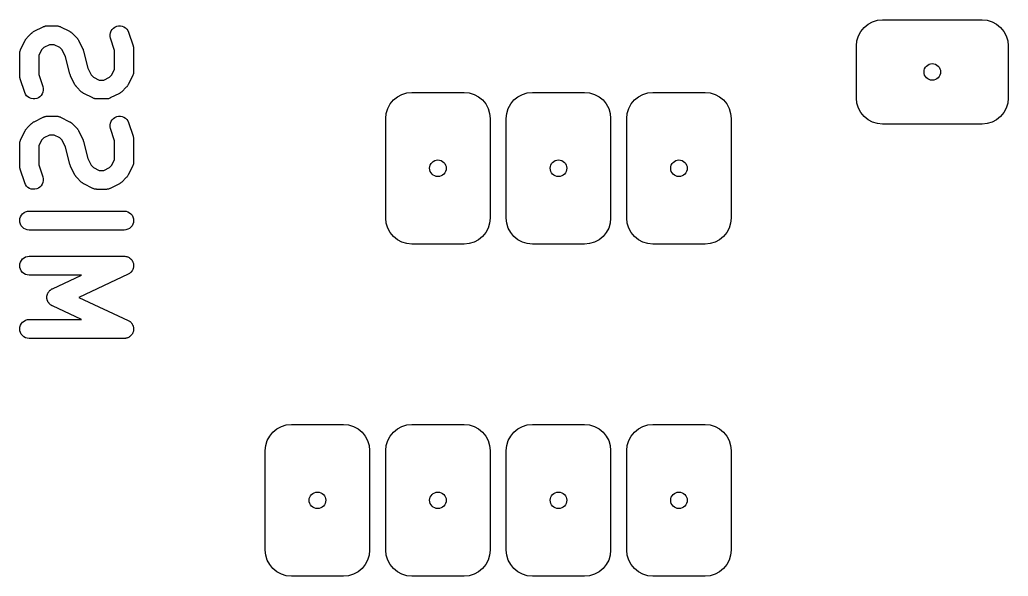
# Model space of a CAD drawing. Extents: x 5.52 to 7.1, y -5.17 to -2.98.
# Drawn here: x 5.587 to 6.407, y -5.167 to -4.705 of the extents above; entities that cross this region are included whole.
import ezdxf

# ---------------------------------------------------------------- set-up
doc = ezdxf.new("R2010")
doc.units = 0
doc.header["$MEASUREMENT"] = 0
doc.layers.add('BLACK', color=7, linetype='CONTINUOUS')

msp = doc.modelspace()

# ---------------------------------------------------------------- linework, layer by layer
at = {"layer": 'BLACK', "linetype": 'CONTINUOUS'}
for p, q in [((6.29073, -4.70837), (6.29447, -4.70637)), ((6.29447, -4.70637), (6.29853, -4.70514)), ((6.29853, -4.70514), (6.30276, -4.70472)), ((6.30276, -4.70472), (6.38543, -4.70472)), ((6.38543, -4.70472), (6.38966, -4.70514)), ((6.38966, -4.70514), (6.39372, -4.70637)), ((6.39372, -4.70637), (6.39746, -4.70837)), ((5.59288, -4.71954), (5.59663, -4.71579)), ((5.59663, -4.71579), (5.5967, -4.71571)), ((5.5967, -4.71571), (5.59705, -4.71543)), ((5.59705, -4.71543), (5.59737, -4.71513)), ((5.59737, -4.71513), (5.59765, -4.71495)), ((5.59765, -4.71495), (5.5979, -4.71475)), ((5.5979, -4.71475), (5.5983, -4.71455)), ((5.5983, -4.71455), (5.59867, -4.71431)), ((5.59867, -4.71431), (5.60617, -4.71056)), ((5.60617, -4.71056), (5.60627, -4.71051)), ((5.60627, -4.71051), (5.60649, -4.71043)), ((5.60649, -4.71043), (5.60669, -4.71032)), ((5.60669, -4.71032), (5.60721, -4.71017)), ((5.60721, -4.71017), (5.60771, -4.70998)), ((5.60771, -4.70998), (5.60794, -4.70995)), ((5.60794, -4.70995), (5.60816, -4.70988)), ((5.60816, -4.70988), (5.6087, -4.70983)), ((5.6087, -4.70983), (5.60923, -4.70974)), ((5.60923, -4.70974), (5.60946, -4.70975)), ((5.60946, -4.70975), (5.60969, -4.70973)), ((5.60969, -4.70973), (5.61719, -4.70973)), ((5.61719, -4.70973), (5.6173, -4.70973)), ((5.6173, -4.70973), (5.61753, -4.70976)), ((5.61753, -4.70976), (5.61776, -4.70975)), ((5.61776, -4.70975), (5.61829, -4.70984)), ((5.61829, -4.70984), (5.61883, -4.7099)), ((5.61883, -4.7099), (5.61905, -4.70997)), ((5.61905, -4.70997), (5.61928, -4.71001)), ((5.61928, -4.71001), (5.61978, -4.7102)), ((5.61978, -4.7102), (5.62029, -4.71037)), ((5.62029, -4.71037), (5.6205, -4.71048)), ((5.6205, -4.71048), (5.62071, -4.71056)), ((5.62071, -4.71056), (5.62821, -4.71431)), ((5.62821, -4.71431), (5.62831, -4.71436)), ((5.62831, -4.71436), (5.62868, -4.7146)), ((5.62868, -4.7146), (5.62907, -4.71481)), ((5.62907, -4.71481), (5.62932, -4.71502)), ((5.62932, -4.71502), (5.6296, -4.7152)), ((5.6296, -4.7152), (5.62992, -4.71551)), ((5.62992, -4.71551), (5.63026, -4.71579)), ((5.63026, -4.71579), (5.63401, -4.71954)), ((5.66184, -4.71695), (5.66211, -4.71544)), ((5.66211, -4.71544), (5.66268, -4.71401)), ((5.66268, -4.71401), (5.66351, -4.71272)), ((5.66351, -4.71272), (5.66458, -4.71161)), ((5.66458, -4.71161), (5.66584, -4.71073)), ((5.66584, -4.71073), (5.66725, -4.71012)), ((5.66725, -4.71012), (5.66875, -4.70979)), ((5.66875, -4.70979), (5.67028, -4.70975)), ((5.67028, -4.70975), (5.6718, -4.71002)), ((5.6718, -4.71002), (5.67323, -4.71057)), ((5.67323, -4.71057), (5.67453, -4.7114)), ((5.67453, -4.7114), (5.67564, -4.71246)), ((5.67564, -4.71246), (5.67653, -4.71371)), ((5.67653, -4.71371), (5.67715, -4.71511)), ((5.67715, -4.71511), (5.6809, -4.72636)), ((6.28275, -4.71809), (6.28475, -4.71435)), ((6.28475, -4.71435), (6.28744, -4.71107)), ((6.28744, -4.71107), (6.29073, -4.70837)), ((6.39746, -4.70837), (6.40074, -4.71107)), ((6.40074, -4.71107), (6.40344, -4.71435)), ((6.40344, -4.71435), (6.40544, -4.71809)), ((5.58765, -4.72908), (5.5914, -4.72158)), ((5.5914, -4.72158), (5.59145, -4.72148)), ((5.59145, -4.72148), (5.59169, -4.72111)), ((5.59169, -4.72111), (5.5919, -4.72072)), ((5.5919, -4.72072), (5.59211, -4.72047)), ((5.59211, -4.72047), (5.59229, -4.72019)), ((5.59229, -4.72019), (5.5926, -4.71988)), ((5.5926, -4.71988), (5.59288, -4.71954)), ((5.63401, -4.71954), (5.63409, -4.71961)), ((5.63409, -4.71961), (5.63436, -4.71996)), ((5.63436, -4.71996), (5.63466, -4.72028)), ((5.63466, -4.72028), (5.63484, -4.72056)), ((5.63484, -4.72056), (5.63504, -4.72081)), ((5.63504, -4.72081), (5.63525, -4.72121)), ((5.63525, -4.72121), (5.63548, -4.72158)), ((5.63548, -4.72158), (5.63923, -4.72908)), ((5.66186, -4.71849), (5.66184, -4.71695)), ((5.66218, -4.71999), (5.66186, -4.71849)), ((5.66222, -4.72009), (5.66218, -4.71999)), ((5.66556, -4.73013), (5.66222, -4.72009)), ((6.2811, -4.72638), (6.28152, -4.72215)), ((6.28152, -4.72215), (6.28275, -4.71809)), ((6.40544, -4.71809), (6.40667, -4.72215)), ((6.40667, -4.72215), (6.40709, -4.72638)), ((5.58682, -4.73249), (5.58685, -4.73226)), ((5.58682, -4.7326), (5.58682, -4.73249)), ((5.58682, -4.75135), (5.58682, -4.7326)), ((5.58684, -4.73203), (5.58693, -4.7315)), ((5.58685, -4.73226), (5.58684, -4.73203)), ((5.58693, -4.7315), (5.58699, -4.73097)), ((5.58699, -4.73097), (5.58706, -4.73074)), ((5.58706, -4.73074), (5.5871, -4.73052)), ((5.5871, -4.73052), (5.58729, -4.73001)), ((5.58729, -4.73001), (5.58746, -4.7295)), ((5.58746, -4.7295), (5.58757, -4.7293)), ((5.58757, -4.7293), (5.58765, -4.72908)), ((5.60492, -4.72977), (5.60257, -4.73446)), ((5.60686, -4.72782), (5.60492, -4.72977)), ((5.61155, -4.72548), (5.60686, -4.72782)), ((5.61533, -4.72548), (5.61155, -4.72548)), ((5.62003, -4.72782), (5.61533, -4.72548)), ((5.62197, -4.72977), (5.62003, -4.72782)), ((5.62476, -4.73535), (5.62197, -4.72977)), ((5.63923, -4.72908), (5.63928, -4.72918)), ((5.63928, -4.72918), (5.63929, -4.72921)), ((5.63929, -4.72921), (5.63931, -4.72925)), ((5.63931, -4.72925), (5.63956, -4.72993)), ((5.63956, -4.72993), (5.63981, -4.73062)), ((5.63981, -4.73062), (5.63982, -4.73066)), ((5.63982, -4.73066), (5.63983, -4.73069)), ((5.63983, -4.73069), (5.64337, -4.74485)), ((5.66556, -4.74574), (5.66556, -4.73013)), ((5.6809, -4.72636), (5.68094, -4.72647)), ((5.68094, -4.72647), (5.68103, -4.7269)), ((5.68103, -4.7269), (5.68116, -4.72732)), ((5.68116, -4.72732), (5.68119, -4.72765)), ((5.68119, -4.72765), (5.68126, -4.72797)), ((5.68126, -4.72797), (5.68127, -4.72841)), ((5.68127, -4.72841), (5.68131, -4.72885)), ((5.68131, -4.72885), (5.68131, -4.7476)), ((6.2811, -4.76969), (6.2811, -4.72638)), ((6.40709, -4.72638), (6.40709, -4.76969)), ((5.60257, -4.73446), (5.60257, -4.75007)), ((5.6283, -4.74951), (5.62476, -4.73535)), ((5.64337, -4.74485), (5.64616, -4.75044)), ((5.66321, -4.75044), (5.66556, -4.74574)), ((5.68114, -4.74924), (5.68107, -4.74946)), ((5.6812, -4.7487), (5.68114, -4.74924)), ((5.68129, -4.74817), (5.6812, -4.7487)), ((5.68131, -4.74771), (5.68128, -4.74794)), ((5.68128, -4.74794), (5.68129, -4.74817)), ((5.68131, -4.7476), (5.68131, -4.74771)), ((5.58686, -4.75179), (5.58682, -4.75135)), ((5.58687, -4.75223), (5.58686, -4.75179)), ((5.58694, -4.75255), (5.58687, -4.75223)), ((5.58697, -4.75288), (5.58694, -4.75255)), ((5.5871, -4.7533), (5.58697, -4.75288)), ((5.58719, -4.75374), (5.5871, -4.7533)), ((5.58722, -4.75384), (5.58719, -4.75374)), ((5.59097, -4.76509), (5.58722, -4.75384)), ((5.60257, -4.75007), (5.60591, -4.76011)), ((5.62831, -4.74954), (5.6283, -4.74951)), ((5.62832, -4.74958), (5.62831, -4.74954)), ((5.62857, -4.75027), (5.62832, -4.74958)), ((5.62882, -4.75096), (5.62857, -4.75027)), ((5.62884, -4.75099), (5.62882, -4.75096)), ((5.62885, -4.75102), (5.62884, -4.75099)), ((5.6289, -4.75112), (5.62885, -4.75102)), ((5.63265, -4.75862), (5.6289, -4.75112)), ((5.64616, -4.75044), (5.6481, -4.75238)), ((5.6481, -4.75238), (5.6528, -4.75472)), ((5.6528, -4.75472), (5.65658, -4.75472)), ((5.65658, -4.75472), (5.66127, -4.75238)), ((5.66127, -4.75238), (5.66321, -4.75044)), ((5.68048, -4.75112), (5.67673, -4.75862)), ((5.68056, -4.75091), (5.68048, -4.75112)), ((5.68067, -4.7507), (5.68056, -4.75091)), ((5.68083, -4.75019), (5.68067, -4.7507)), ((5.68103, -4.74969), (5.68083, -4.75019)), ((5.68107, -4.74946), (5.68103, -4.74969)), ((5.5916, -4.76649), (5.59097, -4.76509)), ((5.60601, -4.76476), (5.60545, -4.76619)), ((5.60591, -4.76011), (5.60595, -4.76021)), ((5.60595, -4.76021), (5.60627, -4.76172)), ((5.60629, -4.76325), (5.60601, -4.76476)), ((5.60627, -4.76172), (5.60629, -4.76325)), ((5.63288, -4.75899), (5.63265, -4.75862)), ((5.63309, -4.75939), (5.63288, -4.75899)), ((5.63329, -4.75964), (5.63309, -4.75939)), ((5.63346, -4.75992), (5.63329, -4.75964)), ((5.63377, -4.76024), (5.63346, -4.75992)), ((5.63404, -4.76059), (5.63377, -4.76024)), ((5.63412, -4.76067), (5.63404, -4.76059)), ((5.63787, -4.76442), (5.63412, -4.76067)), ((5.63821, -4.7647), (5.63787, -4.76442)), ((5.63853, -4.76501), (5.63821, -4.7647)), ((5.6388, -4.76518), (5.63853, -4.76501)), ((5.63906, -4.76539), (5.6388, -4.76518)), ((5.63945, -4.7656), (5.63906, -4.76539)), ((5.63982, -4.76584), (5.63945, -4.7656)), ((5.66983, -4.76566), (5.66946, -4.76589)), ((5.67022, -4.76545), (5.66983, -4.76566)), ((5.67048, -4.76525), (5.67022, -4.76545)), ((5.67076, -4.76507), (5.67048, -4.76525)), ((5.67108, -4.76477), (5.67076, -4.76507)), ((5.67142, -4.76449), (5.67108, -4.76477)), ((5.6715, -4.76442), (5.67142, -4.76449)), ((5.67525, -4.76067), (5.6715, -4.76442)), ((5.67553, -4.76033), (5.67525, -4.76067)), ((5.67584, -4.76001), (5.67553, -4.76033)), ((5.67602, -4.75973), (5.67584, -4.76001)), ((5.67623, -4.75948), (5.67602, -4.75973)), ((5.67644, -4.75909), (5.67623, -4.75948)), ((5.67668, -4.75872), (5.67644, -4.75909)), ((5.67673, -4.75862), (5.67668, -4.75872)), ((5.90392, -4.76661), (5.90798, -4.76538)), ((5.90798, -4.76538), (5.9122, -4.76496)), ((5.9122, -4.76496), (5.95551, -4.76496)), ((5.95551, -4.76496), (5.95974, -4.76538)), ((5.95974, -4.76538), (5.9638, -4.76661)), ((6.00392, -4.76661), (6.00798, -4.76538)), ((6.00798, -4.76538), (6.0122, -4.76496)), ((6.0122, -4.76496), (6.05551, -4.76496)), ((6.05551, -4.76496), (6.05974, -4.76538)), ((6.05974, -4.76538), (6.0638, -4.76661)), ((6.10392, -4.76661), (6.10798, -4.76538)), ((6.10798, -4.76538), (6.1122, -4.76496)), ((6.1122, -4.76496), (6.15551, -4.76496)), ((6.15551, -4.76496), (6.15974, -4.76538)), ((6.15974, -4.76538), (6.1638, -4.76661)), ((5.59249, -4.76775), (5.5916, -4.76649)), ((5.5936, -4.76881), (5.59249, -4.76775)), ((5.5949, -4.76963), (5.5936, -4.76881)), ((5.59633, -4.77018), (5.5949, -4.76963)), ((5.59784, -4.77045), (5.59633, -4.77018)), ((5.59938, -4.77042), (5.59784, -4.77045)), ((5.60088, -4.77009), (5.59938, -4.77042)), ((5.60229, -4.76947), (5.60088, -4.77009)), ((5.60355, -4.76859), (5.60229, -4.76947)), ((5.60462, -4.76749), (5.60355, -4.76859)), ((5.60545, -4.76619), (5.60462, -4.76749)), ((5.63992, -4.76589), (5.63982, -4.76584)), ((5.64742, -4.76964), (5.63992, -4.76589)), ((5.64763, -4.76972), (5.64742, -4.76964)), ((5.64784, -4.76984), (5.64763, -4.76972)), ((5.64835, -4.77), (5.64784, -4.76984)), ((5.64885, -4.77019), (5.64835, -4.77)), ((5.64908, -4.77023), (5.64885, -4.77019)), ((5.6493, -4.7703), (5.64908, -4.77023)), ((5.64984, -4.77036), (5.6493, -4.7703)), ((5.65037, -4.77045), (5.64984, -4.77036)), ((5.6506, -4.77045), (5.65037, -4.77045)), ((5.65083, -4.77047), (5.6506, -4.77045)), ((5.65094, -4.77047), (5.65083, -4.77047)), ((5.65844, -4.77047), (5.65094, -4.77047)), ((5.65867, -4.77045), (5.65844, -4.77047)), ((5.6589, -4.77046), (5.65867, -4.77045)), ((5.65943, -4.77037), (5.6589, -4.77046)), ((5.65997, -4.77032), (5.65943, -4.77037)), ((5.66019, -4.77026), (5.65997, -4.77032)), ((5.66042, -4.77022), (5.66019, -4.77026)), ((5.66092, -4.77003), (5.66042, -4.77022)), ((5.66144, -4.76988), (5.66092, -4.77003)), ((5.66164, -4.76977), (5.66144, -4.76988)), ((5.66186, -4.76969), (5.66164, -4.76977)), ((5.66196, -4.76964), (5.66186, -4.76969)), ((5.66946, -4.76589), (5.66196, -4.76964)), ((5.8942, -4.77458), (5.89689, -4.7713)), ((5.89689, -4.7713), (5.90017, -4.76861)), ((5.90017, -4.76861), (5.90392, -4.76661)), ((5.9638, -4.76661), (5.96754, -4.76861)), ((5.96754, -4.76861), (5.97082, -4.7713)), ((5.97082, -4.7713), (5.97352, -4.77458)), ((5.9942, -4.77458), (5.99689, -4.7713)), ((5.99689, -4.7713), (6.00017, -4.76861)), ((6.00017, -4.76861), (6.00392, -4.76661)), ((6.0638, -4.76661), (6.06754, -4.76861)), ((6.06754, -4.76861), (6.07082, -4.7713)), ((6.07082, -4.7713), (6.07352, -4.77458)), ((6.0942, -4.77458), (6.09689, -4.7713)), ((6.09689, -4.7713), (6.10017, -4.76861)), ((6.10017, -4.76861), (6.10392, -4.76661)), ((6.1638, -4.76661), (6.16754, -4.76861)), ((6.16754, -4.76861), (6.17082, -4.7713)), ((6.17082, -4.7713), (6.17352, -4.77458)), ((6.28152, -4.77391), (6.2811, -4.76969)), ((6.28275, -4.77797), (6.28152, -4.77391)), ((6.40667, -4.77391), (6.40544, -4.77797)), ((6.40709, -4.76969), (6.40667, -4.77391)), ((5.89097, -4.78239), (5.8922, -4.77833)), ((5.8922, -4.77833), (5.8942, -4.77458)), ((5.97352, -4.77458), (5.97552, -4.77833)), ((5.97552, -4.77833), (5.97675, -4.78239)), ((5.99097, -4.78239), (5.9922, -4.77833)), ((5.9922, -4.77833), (5.9942, -4.77458)), ((6.07352, -4.77458), (6.07552, -4.77833)), ((6.07552, -4.77833), (6.07675, -4.78239)), ((6.09097, -4.78239), (6.0922, -4.77833)), ((6.0922, -4.77833), (6.0942, -4.77458)), ((6.17352, -4.77458), (6.17552, -4.77833)), ((6.17552, -4.77833), (6.17675, -4.78239)), ((6.28475, -4.78172), (6.28275, -4.77797)), ((6.28744, -4.785), (6.28475, -4.78172)), ((6.40344, -4.78172), (6.40074, -4.785)), ((6.40544, -4.77797), (6.40344, -4.78172)), ((5.59705, -4.79042), (5.59737, -4.79012)), ((5.59737, -4.79012), (5.59765, -4.78994)), ((5.59765, -4.78994), (5.5979, -4.78974)), ((5.5979, -4.78974), (5.5983, -4.78954)), ((5.5983, -4.78954), (5.59867, -4.7893)), ((5.59867, -4.7893), (5.60617, -4.78555)), ((5.60617, -4.78555), (5.60627, -4.7855)), ((5.60627, -4.7855), (5.60649, -4.78542)), ((5.60649, -4.78542), (5.60669, -4.78531)), ((5.60669, -4.78531), (5.60721, -4.78516)), ((5.60721, -4.78516), (5.60771, -4.78497)), ((5.60771, -4.78497), (5.60794, -4.78494)), ((5.60794, -4.78494), (5.60816, -4.78487)), ((5.60816, -4.78487), (5.6087, -4.78482)), ((5.6087, -4.78482), (5.60923, -4.78473)), ((5.60923, -4.78473), (5.60946, -4.78474)), ((5.60946, -4.78474), (5.60969, -4.78472)), ((5.60969, -4.78472), (5.61719, -4.78472)), ((5.61719, -4.78472), (5.6173, -4.78472)), ((5.6173, -4.78472), (5.61753, -4.78475)), ((5.61753, -4.78475), (5.61776, -4.78474)), ((5.61776, -4.78474), (5.61829, -4.78483)), ((5.61829, -4.78483), (5.61883, -4.78489)), ((5.61883, -4.78489), (5.61905, -4.78496)), ((5.61905, -4.78496), (5.61928, -4.785)), ((5.61928, -4.785), (5.61978, -4.78519)), ((5.61978, -4.78519), (5.62029, -4.78536)), ((5.62029, -4.78536), (5.6205, -4.78547)), ((5.6205, -4.78547), (5.62071, -4.78555)), ((5.62071, -4.78555), (5.62821, -4.7893)), ((5.62821, -4.7893), (5.62831, -4.78935)), ((5.62831, -4.78935), (5.62868, -4.78959)), ((5.62868, -4.78959), (5.62907, -4.7898)), ((5.62907, -4.7898), (5.62932, -4.79001)), ((5.62932, -4.79001), (5.6296, -4.79019)), ((5.6296, -4.79019), (5.62992, -4.7905)), ((5.66211, -4.79043), (5.66268, -4.789)), ((5.66268, -4.789), (5.66351, -4.78771)), ((5.66351, -4.78771), (5.66458, -4.7866)), ((5.66458, -4.7866), (5.66584, -4.78572)), ((5.66584, -4.78572), (5.66725, -4.78511)), ((5.66725, -4.78511), (5.66875, -4.78478)), ((5.66875, -4.78478), (5.67028, -4.78474)), ((5.67028, -4.78474), (5.6718, -4.78501)), ((5.6718, -4.78501), (5.67323, -4.78556)), ((5.67323, -4.78556), (5.67453, -4.78639)), ((5.67453, -4.78639), (5.67564, -4.78745)), ((5.67564, -4.78745), (5.67653, -4.7887)), ((5.67653, -4.7887), (5.67715, -4.7901)), ((5.67715, -4.7901), (5.6809, -4.80135)), ((5.89055, -4.78661), (5.89097, -4.78239)), ((5.89055, -4.86929), (5.89055, -4.78661)), ((5.97675, -4.78239), (5.97717, -4.78661)), ((5.97717, -4.78661), (5.97717, -4.86929)), ((5.99055, -4.78661), (5.99097, -4.78239)), ((5.99055, -4.86929), (5.99055, -4.78661)), ((6.07675, -4.78239), (6.07717, -4.78661)), ((6.07717, -4.78661), (6.07717, -4.86929)), ((6.09055, -4.78661), (6.09097, -4.78239)), ((6.09055, -4.86929), (6.09055, -4.78661)), ((6.17675, -4.78239), (6.17717, -4.78661)), ((6.17717, -4.78661), (6.17717, -4.86929)), ((6.29073, -4.78769), (6.28744, -4.785)), ((6.29447, -4.78969), (6.29073, -4.78769)), ((6.29853, -4.79092), (6.29447, -4.78969)), ((6.39372, -4.78969), (6.38966, -4.79092)), ((6.39746, -4.78769), (6.39372, -4.78969)), ((6.40074, -4.785), (6.39746, -4.78769)), ((5.58765, -4.80407), (5.5914, -4.79657)), ((5.5914, -4.79657), (5.59145, -4.79647)), ((5.59145, -4.79647), (5.59169, -4.7961)), ((5.59169, -4.7961), (5.5919, -4.79571)), ((5.5919, -4.79571), (5.59211, -4.79546)), ((5.59211, -4.79546), (5.59229, -4.79519)), ((5.59229, -4.79519), (5.5926, -4.79487)), ((5.5926, -4.79487), (5.59288, -4.79453)), ((5.59288, -4.79453), (5.59663, -4.79078)), ((5.59663, -4.79078), (5.5967, -4.7907)), ((5.5967, -4.7907), (5.59705, -4.79042)), ((5.62992, -4.7905), (5.63026, -4.79078)), ((5.63026, -4.79078), (5.63401, -4.79453)), ((5.63401, -4.79453), (5.63409, -4.7946)), ((5.63409, -4.7946), (5.63436, -4.79495)), ((5.63436, -4.79495), (5.63466, -4.79527)), ((5.63466, -4.79527), (5.63484, -4.79555)), ((5.63484, -4.79555), (5.63504, -4.79581)), ((5.63504, -4.79581), (5.63525, -4.7962)), ((5.63525, -4.7962), (5.63548, -4.79657)), ((5.63548, -4.79657), (5.63923, -4.80407)), ((5.66184, -4.79194), (5.66211, -4.79043)), ((5.66186, -4.79348), (5.66184, -4.79194)), ((5.66218, -4.79498), (5.66186, -4.79348)), ((5.66222, -4.79508), (5.66218, -4.79498)), ((5.66556, -4.80512), (5.66222, -4.79508)), ((6.30276, -4.79134), (6.29853, -4.79092)), ((6.38543, -4.79134), (6.30276, -4.79134)), ((6.38966, -4.79092), (6.38543, -4.79134)), ((5.58684, -4.80702), (5.58693, -4.80649)), ((5.58693, -4.80649), (5.58699, -4.80596)), ((5.58699, -4.80596), (5.58706, -4.80573)), ((5.58706, -4.80573), (5.5871, -4.80551)), ((5.5871, -4.80551), (5.58729, -4.805)), ((5.58729, -4.805), (5.58746, -4.80449)), ((5.58746, -4.80449), (5.58757, -4.80429)), ((5.58757, -4.80429), (5.58765, -4.80407)), ((5.60492, -4.80476), (5.60257, -4.80945)), ((5.60686, -4.80282), (5.60492, -4.80476)), ((5.61155, -4.80047), (5.60686, -4.80282)), ((5.61533, -4.80047), (5.61155, -4.80047)), ((5.62003, -4.80282), (5.61533, -4.80047)), ((5.62197, -4.80476), (5.62003, -4.80282)), ((5.62476, -4.81034), (5.62197, -4.80476)), ((5.63923, -4.80407), (5.63928, -4.80417)), ((5.63928, -4.80417), (5.63929, -4.8042)), ((5.63929, -4.8042), (5.63931, -4.80424)), ((5.63931, -4.80424), (5.63956, -4.80492)), ((5.63956, -4.80492), (5.63981, -4.80561)), ((5.63981, -4.80561), (5.63982, -4.80565)), ((5.63982, -4.80565), (5.63983, -4.80568)), ((5.63983, -4.80568), (5.64337, -4.81984)), ((5.66556, -4.82073), (5.66556, -4.80512)), ((5.6809, -4.80135), (5.68094, -4.80146)), ((5.68094, -4.80146), (5.68103, -4.80189)), ((5.68103, -4.80189), (5.68116, -4.80231)), ((5.68116, -4.80231), (5.68119, -4.80264)), ((5.68119, -4.80264), (5.68126, -4.80296)), ((5.68126, -4.80296), (5.68127, -4.8034)), ((5.68127, -4.8034), (5.68131, -4.80384)), ((5.68131, -4.80384), (5.68131, -4.82259)), ((5.58682, -4.80748), (5.58685, -4.80725)), ((5.58682, -4.80759), (5.58682, -4.80748)), ((5.58682, -4.82634), (5.58682, -4.80759)), ((5.58685, -4.80725), (5.58684, -4.80702)), ((5.60257, -4.80945), (5.60257, -4.82506)), ((5.6283, -4.8245), (5.62476, -4.81034)), ((5.64337, -4.81984), (5.64616, -4.82543)), ((5.66321, -4.82543), (5.66556, -4.82073)), ((5.68129, -4.82316), (5.6812, -4.82369)), ((5.68131, -4.8227), (5.68128, -4.82293)), ((5.68128, -4.82293), (5.68129, -4.82316)), ((5.68131, -4.82259), (5.68131, -4.8227)), ((5.58686, -4.82678), (5.58682, -4.82634)), ((5.58687, -4.82722), (5.58686, -4.82678)), ((5.58694, -4.82754), (5.58687, -4.82722)), ((5.58697, -4.82787), (5.58694, -4.82754)), ((5.5871, -4.82829), (5.58697, -4.82787)), ((5.58719, -4.82873), (5.5871, -4.82829)), ((5.58722, -4.82883), (5.58719, -4.82873)), ((5.59097, -4.84008), (5.58722, -4.82883)), ((5.60257, -4.82506), (5.60591, -4.8351)), ((5.62831, -4.82454), (5.6283, -4.8245)), ((5.62832, -4.82457), (5.62831, -4.82454)), ((5.62857, -4.82526), (5.62832, -4.82457)), ((5.62882, -4.82595), (5.62857, -4.82526)), ((5.62884, -4.82598), (5.62882, -4.82595)), ((5.62885, -4.82601), (5.62884, -4.82598)), ((5.6289, -4.82611), (5.62885, -4.82601)), ((5.63265, -4.83361), (5.6289, -4.82611)), ((5.64616, -4.82543), (5.6481, -4.82737)), ((5.6481, -4.82737), (5.6528, -4.82972)), ((5.6528, -4.82972), (5.65658, -4.82972)), ((5.65658, -4.82972), (5.66127, -4.82737)), ((5.66127, -4.82737), (5.66321, -4.82543)), ((5.68048, -4.82611), (5.67673, -4.83361)), ((5.68056, -4.8259), (5.68048, -4.82611)), ((5.68067, -4.82569), (5.68056, -4.8259)), ((5.68083, -4.82518), (5.68067, -4.82569)), ((5.68103, -4.82468), (5.68083, -4.82518)), ((5.68107, -4.82445), (5.68103, -4.82468)), ((5.68114, -4.82423), (5.68107, -4.82445)), ((5.6812, -4.82369), (5.68114, -4.82423)), ((5.60591, -4.8351), (5.60595, -4.8352)), ((5.60595, -4.8352), (5.60627, -4.83671)), ((5.60629, -4.83824), (5.60601, -4.83975)), ((5.60627, -4.83671), (5.60629, -4.83824)), ((5.63288, -4.83399), (5.63265, -4.83361)), ((5.63309, -4.83438), (5.63288, -4.83399)), ((5.63329, -4.83463), (5.63309, -4.83438)), ((5.63346, -4.83491), (5.63329, -4.83463)), ((5.63377, -4.83523), (5.63346, -4.83491)), ((5.63404, -4.83558), (5.63377, -4.83523)), ((5.63412, -4.83566), (5.63404, -4.83558)), ((5.63787, -4.83941), (5.63412, -4.83566)), ((5.63821, -4.83969), (5.63787, -4.83941)), ((5.67142, -4.83948), (5.67108, -4.83976)), ((5.6715, -4.83941), (5.67142, -4.83948)), ((5.67525, -4.83566), (5.6715, -4.83941)), ((5.67553, -4.83532), (5.67525, -4.83566)), ((5.67584, -4.835), (5.67553, -4.83532)), ((5.67602, -4.83472), (5.67584, -4.835)), ((5.67623, -4.83447), (5.67602, -4.83472)), ((5.67644, -4.83408), (5.67623, -4.83447)), ((5.67668, -4.83371), (5.67644, -4.83408)), ((5.67673, -4.83361), (5.67668, -4.83371)), ((5.5916, -4.84148), (5.59097, -4.84008)), ((5.59249, -4.84274), (5.5916, -4.84148)), ((5.5936, -4.8438), (5.59249, -4.84274)), ((5.5949, -4.84462), (5.5936, -4.8438)), ((5.59633, -4.84517), (5.5949, -4.84462)), ((5.59784, -4.84544), (5.59633, -4.84517)), ((5.59938, -4.84541), (5.59784, -4.84544)), ((5.60088, -4.84508), (5.59938, -4.84541)), ((5.60229, -4.84446), (5.60088, -4.84508)), ((5.60355, -4.84358), (5.60229, -4.84446)), ((5.60462, -4.84248), (5.60355, -4.84358)), ((5.60545, -4.84118), (5.60462, -4.84248)), ((5.60601, -4.83975), (5.60545, -4.84118)), ((5.63853, -4.84), (5.63821, -4.83969)), ((5.6388, -4.84017), (5.63853, -4.84)), ((5.63906, -4.84038), (5.6388, -4.84017)), ((5.63945, -4.84059), (5.63906, -4.84038)), ((5.63982, -4.84083), (5.63945, -4.84059)), ((5.63992, -4.84088), (5.63982, -4.84083)), ((5.64742, -4.84463), (5.63992, -4.84088)), ((5.64763, -4.84471), (5.64742, -4.84463)), ((5.64784, -4.84483), (5.64763, -4.84471)), ((5.64835, -4.84499), (5.64784, -4.84483)), ((5.64885, -4.84518), (5.64835, -4.84499)), ((5.64908, -4.84522), (5.64885, -4.84518)), ((5.6493, -4.84529), (5.64908, -4.84522)), ((5.64984, -4.84535), (5.6493, -4.84529)), ((5.65037, -4.84544), (5.64984, -4.84535)), ((5.6506, -4.84544), (5.65037, -4.84544)), ((5.65083, -4.84546), (5.6506, -4.84544)), ((5.65094, -4.84546), (5.65083, -4.84546)), ((5.65844, -4.84546), (5.65094, -4.84546)), ((5.65867, -4.84544), (5.65844, -4.84546)), ((5.6589, -4.84545), (5.65867, -4.84544)), ((5.65943, -4.84537), (5.6589, -4.84545)), ((5.65997, -4.84531), (5.65943, -4.84537)), ((5.66019, -4.84525), (5.65997, -4.84531)), ((5.66042, -4.84521), (5.66019, -4.84525)), ((5.66092, -4.84502), (5.66042, -4.84521)), ((5.66144, -4.84487), (5.66092, -4.84502)), ((5.66164, -4.84476), (5.66144, -4.84487)), ((5.66186, -4.84468), (5.66164, -4.84476)), ((5.66196, -4.84463), (5.66186, -4.84468)), ((5.66946, -4.84088), (5.66196, -4.84463)), ((5.66983, -4.84065), (5.66946, -4.84088)), ((5.67022, -4.84044), (5.66983, -4.84065)), ((5.67048, -4.84024), (5.67022, -4.84044)), ((5.67076, -4.84006), (5.67048, -4.84024)), ((5.67108, -4.83976), (5.67076, -4.84006)), ((5.59034, -4.86478), (5.59169, -4.86405)), ((5.59169, -4.86405), (5.59316, -4.86361)), ((5.59316, -4.86361), (5.59469, -4.86346)), ((5.59469, -4.86346), (5.67343, -4.86346)), ((5.67343, -4.86346), (5.67354, -4.86346)), ((5.67354, -4.86346), (5.67507, -4.86363)), ((5.67507, -4.86363), (5.67654, -4.8641)), ((5.67654, -4.8641), (5.67788, -4.86484)), ((5.58682, -4.87128), (5.58698, -4.86975)), ((5.58696, -4.87281), (5.58682, -4.87128)), ((5.58698, -4.86975), (5.58744, -4.86828)), ((5.58744, -4.86828), (5.58817, -4.86693)), ((5.58817, -4.86693), (5.58915, -4.86575)), ((5.58915, -4.86575), (5.59034, -4.86478)), ((5.67788, -4.86484), (5.67906, -4.86583)), ((5.67906, -4.86583), (5.68002, -4.86702)), ((5.68002, -4.86702), (5.68074, -4.86839)), ((5.68074, -4.86839), (5.68117, -4.86986)), ((5.68131, -4.87139), (5.68115, -4.87292)), ((5.68117, -4.86986), (5.68131, -4.87139)), ((5.89097, -4.87352), (5.89055, -4.86929)), ((5.97717, -4.86929), (5.97675, -4.87352)), ((5.99097, -4.87352), (5.99055, -4.86929)), ((6.07717, -4.86929), (6.07675, -4.87352)), ((6.09097, -4.87352), (6.09055, -4.86929)), ((6.17717, -4.86929), (6.17675, -4.87352)), ((5.58739, -4.87428), (5.58696, -4.87281)), ((5.58811, -4.87565), (5.58739, -4.87428)), ((5.58907, -4.87684), (5.58811, -4.87565)), ((5.59025, -4.87783), (5.58907, -4.87684)), ((5.59159, -4.87857), (5.59025, -4.87783)), ((5.59306, -4.87904), (5.59159, -4.87857)), ((5.59458, -4.87921), (5.59306, -4.87904)), ((5.59469, -4.87921), (5.59458, -4.87921)), ((5.67343, -4.87921), (5.59469, -4.87921)), ((5.67496, -4.87906), (5.67343, -4.87921)), ((5.67644, -4.87861), (5.67496, -4.87906)), ((5.67779, -4.87789), (5.67644, -4.87861)), ((5.67898, -4.87692), (5.67779, -4.87789)), ((5.67996, -4.87574), (5.67898, -4.87692)), ((5.68069, -4.87439), (5.67996, -4.87574)), ((5.68115, -4.87292), (5.68069, -4.87439)), ((5.8922, -4.87758), (5.89097, -4.87352)), ((5.8942, -4.88132), (5.8922, -4.87758)), ((5.97552, -4.87758), (5.97352, -4.88132)), ((5.97675, -4.87352), (5.97552, -4.87758)), ((5.9922, -4.87758), (5.99097, -4.87352)), ((5.9942, -4.88132), (5.9922, -4.87758)), ((6.07552, -4.87758), (6.07352, -4.88132)), ((6.07675, -4.87352), (6.07552, -4.87758)), ((6.0922, -4.87758), (6.09097, -4.87352)), ((6.0942, -4.88132), (6.0922, -4.87758)), ((6.17552, -4.87758), (6.17352, -4.88132)), ((6.17675, -4.87352), (6.17552, -4.87758)), ((5.89689, -4.8846), (5.8942, -4.88132)), ((5.90017, -4.8873), (5.89689, -4.8846)), ((5.90392, -4.8893), (5.90017, -4.8873)), ((5.96754, -4.8873), (5.9638, -4.8893)), ((5.97082, -4.8846), (5.96754, -4.8873)), ((5.97352, -4.88132), (5.97082, -4.8846)), ((5.99689, -4.8846), (5.9942, -4.88132)), ((6.00017, -4.8873), (5.99689, -4.8846)), ((6.00392, -4.8893), (6.00017, -4.8873)), ((6.06754, -4.8873), (6.0638, -4.8893)), ((6.07082, -4.8846), (6.06754, -4.8873)), ((6.07352, -4.88132), (6.07082, -4.8846)), ((6.09689, -4.8846), (6.0942, -4.88132)), ((6.10017, -4.8873), (6.09689, -4.8846)), ((6.10392, -4.8893), (6.10017, -4.8873)), ((6.16754, -4.8873), (6.1638, -4.8893)), ((6.17082, -4.8846), (6.16754, -4.8873)), ((6.17352, -4.88132), (6.17082, -4.8846)), ((5.90798, -4.89053), (5.90392, -4.8893)), ((5.9122, -4.89094), (5.90798, -4.89053)), ((5.95551, -4.89094), (5.9122, -4.89094)), ((5.95974, -4.89053), (5.95551, -4.89094)), ((5.9638, -4.8893), (5.95974, -4.89053)), ((6.00798, -4.89053), (6.00392, -4.8893)), ((6.0122, -4.89094), (6.00798, -4.89053)), ((6.05551, -4.89094), (6.0122, -4.89094)), ((6.05974, -4.89053), (6.05551, -4.89094)), ((6.0638, -4.8893), (6.05974, -4.89053)), ((6.10798, -4.89053), (6.10392, -4.8893)), ((6.1122, -4.89094), (6.10798, -4.89053)), ((6.15551, -4.89094), (6.1122, -4.89094)), ((6.15974, -4.89053), (6.15551, -4.89094)), ((6.1638, -4.8893), (6.15974, -4.89053)), ((5.58744, -4.90578), (5.58817, -4.90443)), ((5.58817, -4.90443), (5.58915, -4.90324)), ((5.58915, -4.90324), (5.59034, -4.90227)), ((5.59034, -4.90227), (5.59169, -4.90155)), ((5.59169, -4.90155), (5.59316, -4.90111)), ((5.59316, -4.90111), (5.59469, -4.90096)), ((5.59469, -4.90096), (5.67343, -4.90096)), ((5.67343, -4.90096), (5.67354, -4.90096)), ((5.67354, -4.90096), (5.67413, -4.90102)), ((5.67413, -4.90102), (5.67472, -4.90106)), ((5.67472, -4.90106), (5.67489, -4.90111)), ((5.67489, -4.90111), (5.67507, -4.90113)), ((5.67507, -4.90113), (5.67563, -4.90131)), ((5.67563, -4.90131), (5.6762, -4.90146)), ((5.6762, -4.90146), (5.67636, -4.90154)), ((5.67636, -4.90154), (5.67654, -4.90159)), ((5.67654, -4.90159), (5.67705, -4.90188)), ((5.67705, -4.90188), (5.67758, -4.90214)), ((5.67758, -4.90214), (5.67773, -4.90225)), ((5.67773, -4.90225), (5.67788, -4.90233)), ((5.67788, -4.90233), (5.67833, -4.90271)), ((5.67833, -4.90271), (5.6788, -4.90307)), ((5.6788, -4.90307), (5.67892, -4.9032)), ((5.67892, -4.9032), (5.67906, -4.90332)), ((5.67906, -4.90332), (5.67943, -4.90378)), ((5.67943, -4.90378), (5.67982, -4.90422)), ((5.67982, -4.90422), (5.67991, -4.90438)), ((5.67991, -4.90438), (5.68002, -4.90452)), ((5.68002, -4.90452), (5.6803, -4.90504)), ((5.6803, -4.90504), (5.68059, -4.90555)), ((5.58682, -4.90878), (5.58698, -4.90725)), ((5.58696, -4.91031), (5.58682, -4.90878)), ((5.58739, -4.91178), (5.58696, -4.91031)), ((5.58698, -4.90725), (5.58744, -4.90578)), ((5.58811, -4.91314), (5.58739, -4.91178)), ((5.58907, -4.91434), (5.58811, -4.91314)), ((5.67996, -4.91323), (5.67959, -4.91369)), ((5.68005, -4.91307), (5.67996, -4.91323)), ((5.68016, -4.91293), (5.68005, -4.91307)), ((5.68041, -4.9124), (5.68016, -4.91293)), ((5.68069, -4.91188), (5.68041, -4.9124)), ((5.68059, -4.90555), (5.68065, -4.90572)), ((5.68065, -4.90572), (5.68074, -4.90588)), ((5.68075, -4.91171), (5.68069, -4.91188)), ((5.68074, -4.90588), (5.6809, -4.90645)), ((5.68083, -4.91155), (5.68075, -4.91171)), ((5.68097, -4.91098), (5.68083, -4.91155)), ((5.6809, -4.90645), (5.68109, -4.907)), ((5.68115, -4.91041), (5.68097, -4.91098)), ((5.68109, -4.907), (5.68112, -4.90718)), ((5.68112, -4.90718), (5.68117, -4.90735)), ((5.68117, -4.91023), (5.68115, -4.91041)), ((5.68117, -4.90735), (5.68122, -4.90794)), ((5.68121, -4.91006), (5.68117, -4.91023)), ((5.68125, -4.90947), (5.68121, -4.91006)), ((5.68122, -4.90794), (5.6813, -4.90853)), ((5.68131, -4.90889), (5.68125, -4.90947)), ((5.6813, -4.90853), (5.68129, -4.90871)), ((5.68129, -4.90871), (5.68131, -4.90889)), ((5.59025, -4.91533), (5.58907, -4.91434)), ((5.59159, -4.91607), (5.59025, -4.91533)), ((5.59306, -4.91653), (5.59159, -4.91607)), ((5.59458, -4.9167), (5.59306, -4.91653)), ((5.59469, -4.9167), (5.59458, -4.9167)), ((5.63794, -4.9167), (5.59469, -4.9167)), ((5.61386, -4.92794), (5.63794, -4.9167)), ((5.67676, -4.91597), (5.63581, -4.93508)), ((5.67727, -4.91567), (5.67676, -4.91597)), ((5.67779, -4.91539), (5.67727, -4.91567)), ((5.67793, -4.91527), (5.67779, -4.91539)), ((5.67809, -4.91518), (5.67793, -4.91527)), ((5.67853, -4.91479), (5.67809, -4.91518)), ((5.67898, -4.91442), (5.67853, -4.91479)), ((5.6791, -4.91428), (5.67898, -4.91442)), ((5.67923, -4.91416), (5.6791, -4.91428)), ((5.67959, -4.91369), (5.67923, -4.91416)), ((5.61115, -4.93008), (5.61139, -4.92975)), ((5.61139, -4.92975), (5.61166, -4.92951)), ((5.61166, -4.92951), (5.6119, -4.92924)), ((5.6119, -4.92924), (5.61223, -4.929)), ((5.61223, -4.929), (5.61254, -4.92872)), ((5.61254, -4.92872), (5.61285, -4.92854)), ((5.61285, -4.92854), (5.61314, -4.92833)), ((5.61314, -4.92833), (5.61351, -4.92815)), ((5.61351, -4.92815), (5.61386, -4.92794)), ((5.60932, -4.93538), (5.60934, -4.93502)), ((5.60938, -4.93579), (5.60932, -4.93538)), ((5.60933, -4.93466), (5.60939, -4.93426)), ((5.60934, -4.93502), (5.60933, -4.93466)), ((5.6094, -4.9362), (5.60938, -4.93579)), ((5.60939, -4.93426), (5.60941, -4.93385)), ((5.60948, -4.93655), (5.6094, -4.9362)), ((5.60941, -4.93385), (5.6095, -4.9335)), ((5.60953, -4.9369), (5.60948, -4.93655)), ((5.6095, -4.9335), (5.60956, -4.93314)), ((5.60967, -4.93729), (5.60953, -4.9369)), ((5.60956, -4.93314), (5.6097, -4.93276)), ((5.60976, -4.93769), (5.60967, -4.93729)), ((5.6097, -4.93276), (5.6098, -4.93236)), ((5.60992, -4.93802), (5.60976, -4.93769)), ((5.6098, -4.93236), (5.60996, -4.93204)), ((5.61003, -4.93836), (5.60992, -4.93802)), ((5.60996, -4.93204), (5.61008, -4.9317)), ((5.61008, -4.9317), (5.61029, -4.93135)), ((5.61029, -4.93135), (5.61047, -4.93098)), ((5.61047, -4.93098), (5.61069, -4.93069)), ((5.61069, -4.93069), (5.61087, -4.93038)), ((5.61087, -4.93038), (5.61115, -4.93008)), ((5.63581, -4.93508), (5.67676, -4.95419)), ((5.61024, -4.93871), (5.61003, -4.93836)), ((5.61041, -4.93908), (5.61024, -4.93871)), ((5.61063, -4.93937), (5.61041, -4.93908)), ((5.61081, -4.93968), (5.61063, -4.93937)), ((5.61108, -4.93999), (5.61081, -4.93968)), ((5.61132, -4.94032), (5.61108, -4.93999)), ((5.61159, -4.94057), (5.61132, -4.94032)), ((5.61182, -4.94084), (5.61159, -4.94057)), ((5.61215, -4.94109), (5.61182, -4.94084)), ((5.61245, -4.94136), (5.61215, -4.94109)), ((5.61276, -4.94155), (5.61245, -4.94136)), ((5.61304, -4.94177), (5.61276, -4.94155)), ((5.61341, -4.94195), (5.61304, -4.94177)), ((5.61376, -4.94217), (5.61341, -4.94195)), ((5.61386, -4.94221), (5.61376, -4.94217)), ((5.63794, -4.95345), (5.61386, -4.94221)), ((5.59034, -4.95477), (5.59169, -4.95404)), ((5.59169, -4.95404), (5.59316, -4.9536)), ((5.59316, -4.9536), (5.59469, -4.95345)), ((5.59469, -4.95345), (5.63794, -4.95345)), ((5.67676, -4.95419), (5.67686, -4.95424)), ((5.67686, -4.95424), (5.67737, -4.95454)), ((5.58682, -4.96127), (5.58698, -4.95974)), ((5.58696, -4.9628), (5.58682, -4.96127)), ((5.58698, -4.95974), (5.58744, -4.95827)), ((5.58744, -4.95827), (5.58817, -4.95692)), ((5.58817, -4.95692), (5.58915, -4.95574)), ((5.58915, -4.95574), (5.59034, -4.95477)), ((5.67737, -4.95454), (5.67788, -4.95483)), ((5.67788, -4.95483), (5.67802, -4.95494)), ((5.67802, -4.95494), (5.67818, -4.95504)), ((5.67818, -4.95504), (5.67861, -4.95544)), ((5.67861, -4.95544), (5.67906, -4.95581)), ((5.67906, -4.95581), (5.67917, -4.95596)), ((5.67917, -4.95596), (5.67931, -4.95608)), ((5.67931, -4.95608), (5.67965, -4.95655)), ((5.67965, -4.95655), (5.68002, -4.95701)), ((5.68002, -4.95701), (5.68011, -4.95717)), ((5.68011, -4.95717), (5.68021, -4.95732)), ((5.68021, -4.95732), (5.68046, -4.95785)), ((5.68046, -4.95785), (5.68074, -4.95837)), ((5.68074, -4.95837), (5.68079, -4.95855)), ((5.68079, -4.95855), (5.68086, -4.95871)), ((5.68086, -4.95871), (5.681, -4.95928)), ((5.681, -4.95928), (5.68117, -4.95985)), ((5.68121, -4.96232), (5.68115, -4.96291)), ((5.68117, -4.95985), (5.68119, -4.96003)), ((5.68119, -4.96003), (5.68123, -4.9602)), ((5.6813, -4.96174), (5.68121, -4.96232)), ((5.68123, -4.9602), (5.68126, -4.96079)), ((5.68126, -4.96079), (5.68131, -4.96138)), ((5.68131, -4.96138), (5.68129, -4.96156)), ((5.68129, -4.96156), (5.6813, -4.96174)), ((5.58739, -4.96427), (5.58696, -4.9628)), ((5.58811, -4.96564), (5.58739, -4.96427)), ((5.58907, -4.96683), (5.58811, -4.96564)), ((5.59025, -4.96782), (5.58907, -4.96683)), ((5.59159, -4.96856), (5.59025, -4.96782)), ((5.59306, -4.96903), (5.59159, -4.96856)), ((5.59458, -4.9692), (5.59306, -4.96903)), ((5.59469, -4.9692), (5.59458, -4.9692)), ((5.67343, -4.9692), (5.59469, -4.9692)), ((5.67402, -4.96914), (5.67343, -4.9692)), ((5.67461, -4.96911), (5.67402, -4.96914)), ((5.67478, -4.96907), (5.67461, -4.96911)), ((5.67496, -4.96905), (5.67478, -4.96907)), ((5.67553, -4.96888), (5.67496, -4.96905)), ((5.6761, -4.96873), (5.67553, -4.96888)), ((5.67626, -4.96866), (5.6761, -4.96873)), ((5.67644, -4.9686), (5.67626, -4.96866)), ((5.67695, -4.96833), (5.67644, -4.9686)), ((5.67749, -4.96807), (5.67695, -4.96833)), ((5.67763, -4.96797), (5.67749, -4.96807)), ((5.67779, -4.96788), (5.67763, -4.96797)), ((5.67825, -4.96751), (5.67779, -4.96788)), ((5.67872, -4.96716), (5.67825, -4.96751)), ((5.67884, -4.96702), (5.67872, -4.96716)), ((5.67898, -4.96691), (5.67884, -4.96702)), ((5.67936, -4.96646), (5.67898, -4.96691)), ((5.67975, -4.96602), (5.67936, -4.96646)), ((5.67985, -4.96587), (5.67975, -4.96602)), ((5.67996, -4.96573), (5.67985, -4.96587)), ((5.68024, -4.96521), (5.67996, -4.96573)), ((5.68055, -4.9647), (5.68024, -4.96521)), ((5.68061, -4.96453), (5.68055, -4.9647)), ((5.68069, -4.96437), (5.68061, -4.96453)), ((5.68087, -4.96381), (5.68069, -4.96437)), ((5.68107, -4.96326), (5.68087, -4.96381)), ((5.68109, -4.96308), (5.68107, -4.96326)), ((5.68115, -4.96291), (5.68109, -4.96308)), ((5.79689, -5.04689), (5.80017, -5.0442)), ((5.80017, -5.0442), (5.80392, -5.0422)), ((5.80392, -5.0422), (5.80798, -5.04097)), ((5.80798, -5.04097), (5.8122, -5.04055)), ((5.8122, -5.04055), (5.85551, -5.04055)), ((5.85551, -5.04055), (5.85974, -5.04097)), ((5.85974, -5.04097), (5.8638, -5.0422)), ((5.8638, -5.0422), (5.86754, -5.0442)), ((5.86754, -5.0442), (5.87082, -5.04689)), ((5.89689, -5.04689), (5.90017, -5.0442)), ((5.90017, -5.0442), (5.90392, -5.0422)), ((5.90392, -5.0422), (5.90798, -5.04097)), ((5.90798, -5.04097), (5.9122, -5.04055)), ((5.9122, -5.04055), (5.95551, -5.04055)), ((5.95551, -5.04055), (5.95974, -5.04097)), ((5.95974, -5.04097), (5.9638, -5.0422)), ((5.9638, -5.0422), (5.96754, -5.0442)), ((5.96754, -5.0442), (5.97082, -5.04689)), ((5.99689, -5.04689), (6.00017, -5.0442)), ((6.00017, -5.0442), (6.00392, -5.0422)), ((6.00392, -5.0422), (6.00798, -5.04097)), ((6.00798, -5.04097), (6.0122, -5.04055)), ((6.0122, -5.04055), (6.05551, -5.04055)), ((6.05551, -5.04055), (6.05974, -5.04097)), ((6.05974, -5.04097), (6.0638, -5.0422)), ((6.0638, -5.0422), (6.06754, -5.0442)), ((6.06754, -5.0442), (6.07082, -5.04689)), ((6.09689, -5.04689), (6.10017, -5.0442)), ((6.10017, -5.0442), (6.10392, -5.0422)), ((6.10392, -5.0422), (6.10798, -5.04097)), ((6.10798, -5.04097), (6.1122, -5.04055)), ((6.1122, -5.04055), (6.15551, -5.04055)), ((6.15551, -5.04055), (6.15974, -5.04097)), ((6.15974, -5.04097), (6.1638, -5.0422)), ((6.1638, -5.0422), (6.16754, -5.0442)), ((6.16754, -5.0442), (6.17082, -5.04689)), ((5.7922, -5.05392), (5.7942, -5.05017)), ((5.7942, -5.05017), (5.79689, -5.04689)), ((5.87082, -5.04689), (5.87352, -5.05017)), ((5.87352, -5.05017), (5.87552, -5.05392)), ((5.8922, -5.05392), (5.8942, -5.05017)), ((5.8942, -5.05017), (5.89689, -5.04689)), ((5.97082, -5.04689), (5.97352, -5.05017)), ((5.97352, -5.05017), (5.97552, -5.05392)), ((5.9922, -5.05392), (5.9942, -5.05017)), ((5.9942, -5.05017), (5.99689, -5.04689)), ((6.07082, -5.04689), (6.07352, -5.05017)), ((6.07352, -5.05017), (6.07552, -5.05392)), ((6.0922, -5.05392), (6.0942, -5.05017)), ((6.0942, -5.05017), (6.09689, -5.04689)), ((6.17082, -5.04689), (6.17352, -5.05017)), ((6.17352, -5.05017), (6.17552, -5.05392)), ((5.79055, -5.0622), (5.79097, -5.05798)), ((5.79097, -5.05798), (5.7922, -5.05392)), ((5.87552, -5.05392), (5.87675, -5.05798)), ((5.87675, -5.05798), (5.87717, -5.0622)), ((5.89055, -5.0622), (5.89097, -5.05798)), ((5.89097, -5.05798), (5.8922, -5.05392)), ((5.97552, -5.05392), (5.97675, -5.05798)), ((5.97675, -5.05798), (5.97717, -5.0622)), ((5.99055, -5.0622), (5.99097, -5.05798)), ((5.99097, -5.05798), (5.9922, -5.05392)), ((6.07552, -5.05392), (6.07675, -5.05798)), ((6.07675, -5.05798), (6.07717, -5.0622)), ((6.09055, -5.0622), (6.09097, -5.05798)), ((6.09097, -5.05798), (6.0922, -5.05392)), ((6.17552, -5.05392), (6.17675, -5.05798)), ((6.17675, -5.05798), (6.17717, -5.0622)), ((5.79055, -5.14488), (5.79055, -5.0622)), ((5.87717, -5.0622), (5.87717, -5.14488)), ((5.89055, -5.14488), (5.89055, -5.0622)), ((5.97717, -5.0622), (5.97717, -5.14488)), ((5.99055, -5.14488), (5.99055, -5.0622)), ((6.07717, -5.0622), (6.07717, -5.14488)), ((6.09055, -5.14488), (6.09055, -5.0622)), ((6.17717, -5.0622), (6.17717, -5.14488)), ((5.79097, -5.14911), (5.79055, -5.14488)), ((5.7922, -5.15317), (5.79097, -5.14911)), ((5.87675, -5.14911), (5.87552, -5.15317)), ((5.87717, -5.14488), (5.87675, -5.14911)), ((5.89097, -5.14911), (5.89055, -5.14488)), ((5.8922, -5.15317), (5.89097, -5.14911)), ((5.97675, -5.14911), (5.97552, -5.15317)), ((5.97717, -5.14488), (5.97675, -5.14911)), ((5.99097, -5.14911), (5.99055, -5.14488)), ((5.9922, -5.15317), (5.99097, -5.14911)), ((6.07675, -5.14911), (6.07552, -5.15317)), ((6.07717, -5.14488), (6.07675, -5.14911)), ((6.09097, -5.14911), (6.09055, -5.14488)), ((6.0922, -5.15317), (6.09097, -5.14911)), ((6.17675, -5.14911), (6.17552, -5.15317)), ((6.17717, -5.14488), (6.17675, -5.14911)), ((5.7942, -5.15691), (5.7922, -5.15317)), ((5.79689, -5.16019), (5.7942, -5.15691)), ((5.87352, -5.15691), (5.87082, -5.16019)), ((5.87552, -5.15317), (5.87352, -5.15691)), ((5.8942, -5.15691), (5.8922, -5.15317)), ((5.89689, -5.16019), (5.8942, -5.15691)), ((5.97352, -5.15691), (5.97082, -5.16019)), ((5.97552, -5.15317), (5.97352, -5.15691)), ((5.9942, -5.15691), (5.9922, -5.15317)), ((5.99689, -5.16019), (5.9942, -5.15691)), ((6.07352, -5.15691), (6.07082, -5.16019)), ((6.07552, -5.15317), (6.07352, -5.15691)), ((6.0942, -5.15691), (6.0922, -5.15317)), ((6.09689, -5.16019), (6.0942, -5.15691)), ((6.17352, -5.15691), (6.17082, -5.16019)), ((6.17552, -5.15317), (6.17352, -5.15691)), ((5.80017, -5.16289), (5.79689, -5.16019)), ((5.80392, -5.16489), (5.80017, -5.16289)), ((5.80798, -5.16612), (5.80392, -5.16489)), ((5.8122, -5.16654), (5.80798, -5.16612)), ((5.85551, -5.16654), (5.8122, -5.16654)), ((5.85974, -5.16612), (5.85551, -5.16654)), ((5.8638, -5.16489), (5.85974, -5.16612)), ((5.86754, -5.16289), (5.8638, -5.16489)), ((5.87082, -5.16019), (5.86754, -5.16289)), ((5.90017, -5.16289), (5.89689, -5.16019)), ((5.90392, -5.16489), (5.90017, -5.16289)), ((5.90798, -5.16612), (5.90392, -5.16489)), ((5.9122, -5.16654), (5.90798, -5.16612)), ((5.95551, -5.16654), (5.9122, -5.16654)), ((5.95974, -5.16612), (5.95551, -5.16654)), ((5.9638, -5.16489), (5.95974, -5.16612)), ((5.96754, -5.16289), (5.9638, -5.16489)), ((5.97082, -5.16019), (5.96754, -5.16289)), ((6.00017, -5.16289), (5.99689, -5.16019)), ((6.00392, -5.16489), (6.00017, -5.16289)), ((6.00798, -5.16612), (6.00392, -5.16489)), ((6.0122, -5.16654), (6.00798, -5.16612)), ((6.05551, -5.16654), (6.0122, -5.16654)), ((6.05974, -5.16612), (6.05551, -5.16654)), ((6.0638, -5.16489), (6.05974, -5.16612)), ((6.06754, -5.16289), (6.0638, -5.16489)), ((6.07082, -5.16019), (6.06754, -5.16289)), ((6.10017, -5.16289), (6.09689, -5.16019)), ((6.10392, -5.16489), (6.10017, -5.16289)), ((6.10798, -5.16612), (6.10392, -5.16489)), ((6.1122, -5.16654), (6.10798, -5.16612)), ((6.15551, -5.16654), (6.1122, -5.16654)), ((6.15974, -5.16612), (6.15551, -5.16654)), ((6.1638, -5.16489), (6.15974, -5.16612)), ((6.16754, -5.16289), (6.1638, -5.16489)), ((6.17082, -5.16019), (6.16754, -5.16289))]:
    msp.add_line(p, q, dxfattribs=at)
at = {"layer": 'BLACK'}
for centre in [(6.34409, -4.74803), (5.93386, -4.82795), (6.03386, -4.82795), (6.13386, -4.82795), (5.83386, -5.10354), (5.93386, -5.10354), (6.03386, -5.10354), (6.13386, -5.10354)]:
    msp.add_circle(centre, 0.00689, dxfattribs=at)

doc.saveas('drawing.dxf')
